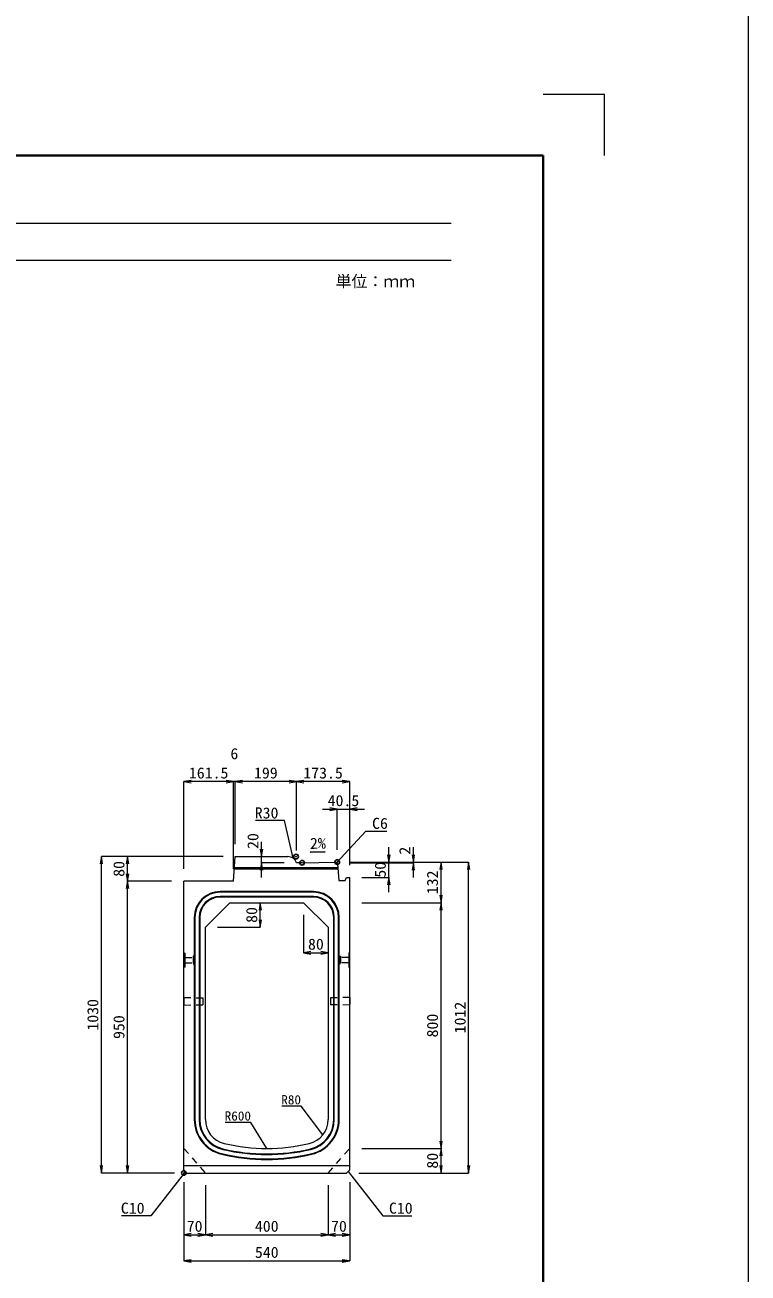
# Model space of a CAD drawing. Units: millimetres at full size; some dimension numbers follow another scale. Extents: x -1267 to 18002, y -8040 to 14480.
# Drawn here: x 15647 to 18002, y 2103 to 6165 of the extents above; entities that cross this region are included whole.
import ezdxf
from ezdxf.enums import TextEntityAlignment as Align

# ---------------------------------------------------------------- set-up
doc = ezdxf.new("R2010")
doc.units = ezdxf.units.MM
doc.header["$LTSCALE"] = 30
doc.header["$PDMODE"] = 32
doc.header["$PDSIZE"] = 15
doc.linetypes.add('USER1', pattern=[1.35, 0.75, -0.6])
for name, color, linetype, lineweight in [('0_2', 7, 'Continuous', 13), ('Defpoints_3', 1, 'Continuous', 13), ('インサート', 3, 'USER1', 9), ('吊りマスター', 4, 'USER1', 9), ('図枠', 7, 'Continuous', 5), ('寸法線', 7, 'Continuous', 13), ('引出線', 4, 'Continuous', 13), ('本体', 2, 'Continuous', 13), ('目地', 132, 'Continuous', 5)]:
    doc.layers.add(name, color=color, linetype=linetype, lineweight=lineweight)
doc.layers.add('作業エリア', color=11, linetype='Continuous')
doc.styles.add('ＭＳ ゴシック', font='')
doc.styles.add('ＭＳ 明朝', font='')
doc.styles.get('ＭＳ ゴシック').set_extended_font_data('MS Gothic')
doc.styles.get('ＭＳ 明朝').set_extended_font_data('MS Mincho')

# ---------------------------------------------------------------- blocks, each defined once
blk = doc.blocks.new('open_arrow')
at = {"color": 0, "linetype": 'Continuous', "lineweight": -2}
blk.add_lwpolyline([(7.5, 1.25), (0, 0), (7.5, -1.25)], dxfattribs=at)

msp = doc.modelspace()

# ---------------------------------------------------------------- linework, layer by layer
at = {"layer": '0_2', "color": 5}
msp.add_line((18001.66, 14480.25), (18001.66, -8040.25), dxfattribs=at)
at = {"layer": 'Defpoints_3'}
for p in [(17334.44, 5940), (17534.44, 5740)]:
    msp.add_line(p, (17534.44, 5940), dxfattribs=at)
at = {"layer": 'インサート'}
for p, q in [((16167.64, 3129.66), (16194.64, 3129.66)), ((16167.64, 3129.66), (16167.64, 3112.66)), ((16197.64, 3133.66), (16194.64, 3133.66)), ((16194.64, 3133.66), (16194.64, 3108.66)), ((16197.64, 3108.66), (16197.64, 3133.66)), ((16671.24, 3133.66), (16674.24, 3133.66)), ((16671.24, 3108.66), (16671.24, 3133.66)), ((16674.24, 3133.66), (16674.24, 3108.66)), ((16701.24, 3129.66), (16674.24, 3129.66)), ((16701.24, 3129.66), (16701.24, 3112.66)), ((16167.64, 3112.66), (16194.64, 3112.66)), ((16194.64, 3108.66), (16197.64, 3108.66)), ((16674.24, 3108.66), (16671.24, 3108.66)), ((16701.24, 3112.66), (16674.24, 3112.66))]:
    msp.add_line(p, q, dxfattribs=at)
at = {"layer": '作業エリア'}
for p in [(16529.94, 3458.16), (16549.44, 3438.16), (16663.94, 3440.38), (16164.44, 2428.16)]:
    msp.add_point(p, dxfattribs=at)
at = {"layer": '吊りマスター'}
for p, q in [((16164.44, 2999.66), (16164.44, 2974.66)), ((16164.44, 2999.66), (16226.44, 2998.16)), ((16164.44, 2974.66), (16226.44, 2976.16)), ((16226.44, 2998.16), (16226.44, 2976.16)), ((16704.44, 2999.66), (16642.44, 2998.16)), ((16642.44, 2998.16), (16642.44, 2976.16)), ((16704.44, 2974.66), (16642.44, 2976.16)), ((16704.44, 2999.66), (16704.44, 2974.66))]:
    msp.add_line(p, q, dxfattribs=at)
at = {"layer": '図枠', "lineweight": 40}
for p in [(9534.44, 5740), (17334.44, 200)]:
    msp.add_line(p, (17334.44, 5740), dxfattribs=at)
at = {"layer": '図枠', "lineweight": 13}
for p, q in [((9834.44, 5520), (17034.44, 5520)), ((9834.44, 5400), (17034.44, 5400))]:
    msp.add_line(p, q, dxfattribs=at)
at = {"layer": '寸法線'}
for p, q in [((16325.94, 3702.41), (16164.44, 3702.41)), ((16164.44, 3418.16), (16164.44, 3702.41)), ((16355.94, 3702.41), (16301.94, 3702.41)), ((16325.94, 3418.16), (16325.94, 3702.41)), ((16325.94, 3418.16), (16325.94, 3702.41)), ((16531.07, 3702.41), (16331.94, 3702.41)), ((16331.94, 3498.16), (16331.94, 3702.41)), ((16331.94, 3498.16), (16331.94, 3702.41)), ((16531.07, 3478.16), (16531.07, 3702.41)), ((16704.44, 3702.41), (16531.07, 3702.41)), ((16531.07, 3478.16), (16531.07, 3702.41)), ((16704.44, 3430.38), (16704.44, 3702.41)), ((16615.94, 3612.41), (16752.44, 3612.41)), ((16663.94, 3480.38), (16663.94, 3612.41)), ((16704.44, 3430.38), (16704.44, 3612.41)), ((16417.36, 3390.16), (16417.36, 3506.16)), ((15895.93, 2428.16), (15895.93, 3458.16)), ((16291.94, 3458.16), (15895.93, 3458.16)), ((15980.93, 3378.16), (15980.93, 3458.16)), ((16291.94, 3458.16), (15980.93, 3458.16)), ((16832.04, 3342.38), (16832.04, 3488.38)), ((16911.9, 3390.16), (16911.9, 3488.38)), ((16491.07, 3438.16), (16417.36, 3438.16)), ((16703.94, 3440.38), (17001.9, 3440.38)), ((16703.94, 3440.38), (16911.9, 3440.38)), ((16703.94, 3440.38), (17091.9, 3440.38)), ((16703.94, 3440.38), (16832.04, 3440.38)), ((16703.94, 3438.16), (16911.9, 3438.16)), ((17001.9, 3308.16), (17001.9, 3440.38)), ((17091.9, 2428.16), (17091.9, 3440.38)), ((15980.93, 2428.16), (15980.93, 3378.16)), ((16124.44, 3378.16), (15980.93, 3378.16)), ((16124.44, 3378.16), (15980.93, 3378.16)), ((16744.44, 3390.38), (16832.04, 3390.38)), ((16413.29, 3228.16), (16413.29, 3308.16)), ((16744.44, 3308.16), (17001.9, 3308.16)), ((16744.44, 3308.16), (17001.9, 3308.16)), ((17001.9, 2508.16), (17001.9, 3308.16)), ((16554.44, 3268.16), (16554.44, 3145.08)), ((16274.44, 3228.16), (16413.29, 3228.16)), ((16554.44, 3145.08), (16634.44, 3145.08)), ((16744.44, 2508.16), (17001.9, 2508.16)), ((16744.44, 2508.16), (17001.9, 2508.16)), ((17001.9, 2428.16), (17001.9, 2508.16)), ((16134.44, 2428.16), (15895.93, 2428.16)), ((16134.44, 2428.16), (15980.93, 2428.16)), ((16164.44, 2398.16), (16164.44, 2227.01)), ((16164.44, 2398.16), (16164.44, 2142.01)), ((16704.44, 2398.16), (16704.44, 2227.01)), ((16704.44, 2398.16), (16704.44, 2142.01)), ((16734.44, 2428.16), (17001.9, 2428.16)), ((16734.44, 2428.16), (17091.9, 2428.16)), ((16234.44, 2388.16), (16234.44, 2227.01)), ((16234.44, 2388.16), (16234.44, 2227.01)), ((16634.44, 2388.16), (16634.44, 2227.01)), ((16634.44, 2388.16), (16634.44, 2227.01)), ((16164.44, 2227.01), (16234.44, 2227.01)), ((16234.44, 2227.01), (16634.44, 2227.01)), ((16634.44, 2227.01), (16704.44, 2227.01)), ((16164.44, 2142.01), (16704.44, 2142.01))]:
    msp.add_line(p, q, dxfattribs=at)
at = {"layer": '引出線'}
for points in [[(16520.11, 3452.66), (16492.49, 3575.21), (16397.82, 3575.21)], [(16661.19, 3437.33), (16757.37, 3541.15), (16825.71, 3541.15)], [(16575.77, 3472.31), (16624.48, 3473.28), (16575.74, 3472.3)], [(16617.2, 2552.59), (16545.94, 2645.69), (16483.71, 2645.69)], [(16434.44, 2508.16), (16383.07, 2592.91), (16298.9, 2592.91)], [(16169.44, 2433.16), (16056.46, 2288.73), (15961.79, 2288.73)], [(16699.44, 2433.16), (16812.42, 2288.73), (16907.09, 2288.73)]]:
    msp.add_lwpolyline(points, dxfattribs=at)
at = {"layer": '本体'}
for p, q in [((16325.94, 3378.16), (16331.94, 3458.16)), ((16331.94, 3458.16), (16502.79, 3458.16)), ((16549.44, 3438.16), (16531.07, 3438.16)), ((16657.94, 3440.26), (16664.44, 3434.4)), ((16664.44, 3434.4), (16668.94, 3380.38)), ((16164.44, 2438.16), (16164.44, 3378.16)), ((16325.94, 3378.16), (16164.44, 3378.16)), ((16668.94, 3380.38), (16689.44, 3380.38)), ((16689.44, 3380.38), (16694.44, 3390.38)), ((16694.44, 3390.38), (16704.44, 3390.38)), ((16704.44, 2438.16), (16704.44, 3390.38)), ((16234.44, 3228.16), (16314.44, 3308.16)), ((16314.44, 3308.16), (16554.44, 3308.16)), ((16554.44, 3308.16), (16634.44, 3228.16)), ((16234.44, 2602.2), (16234.44, 3228.16)), ((16634.44, 3228.16), (16634.44, 2602.2)), ((16174.44, 2428.16), (16164.44, 2438.16)), ((16694.44, 2428.16), (16704.44, 2438.16)), ((16174.44, 2428.16), (16694.44, 2428.16))]:
    msp.add_line(p, q, dxfattribs=at)
at = {"layer": '本体', "lineweight": 20}
msp.add_line((16549.44, 3438.16), (16657.94, 3440.26), dxfattribs=at)
at = {"layer": '本体', "lineweight": 9}
for p, q in [((16164.44, 3145.66), (16167.64, 3143.66)), ((16167.64, 3143.66), (16167.64, 3098.66)), ((16704.44, 3145.66), (16701.24, 3143.66)), ((16701.24, 3143.66), (16701.24, 3098.66)), ((16167.64, 3098.66), (16164.44, 3096.66)), ((16701.24, 3098.66), (16704.44, 3096.66)), ((16164.44, 2453.16), (16704.44, 2453.16))]:
    msp.add_line(p, q, dxfattribs=at)
at = {"layer": '本体', "linetype": 'USER1', "lineweight": 9}
for p, q in [((16164.44, 2508.16), (16234.44, 2428.16)), ((16634.44, 2428.16), (16704.44, 2508.16))]:
    msp.add_line(p, q, dxfattribs=at)
at = {"layer": '本体'}
for centre, radius, start, end in [((16502.79, 3428.16), 30, 19.47122, 90), ((16314.44, 2602.2), 80, 180, 256.65764), ((16554.44, 2602.2), 80, 283.34236, 0), ((16434.44, 3108.16), 600, 256.65764, 283.34236)]:
    msp.add_arc(centre, radius, start, end, dxfattribs=at)
at = {"layer": '目地'}
for p, q in [((16665.87, 3417.16), (16328.86, 3417.16)), ((16665.54, 3421.16), (16329.16, 3421.16)), ((16586.44, 3344.16), (16282.44, 3344.16)), ((16586.44, 3342.16), (16282.44, 3342.16)), ((16586.44, 3328.16), (16282.44, 3328.16)), ((16586.44, 3326.16), (16282.44, 3326.16)), ((16198.44, 3260.16), (16198.44, 2602.2)), ((16200.44, 3260.16), (16200.44, 2602.2)), ((16214.44, 3260.16), (16214.44, 2602.2)), ((16216.44, 3260.16), (16216.44, 2602.2)), ((16652.44, 2602.2), (16652.44, 3260.16)), ((16654.44, 2602.2), (16654.44, 3260.16)), ((16668.44, 2602.2), (16668.44, 3260.16)), ((16670.44, 2602.2), (16670.44, 3260.16))]:
    msp.add_line(p, q, dxfattribs=at)
for centre, radius, start, end in [((16282.44, 3260.16), 84, 90, 180), ((16282.44, 3260.16), 82, 90, 180), ((16586.44, 3260.16), 84, 0, 90), ((16586.44, 3260.16), 82, 0, 90), ((16282.44, 3260.16), 68, 90, 180), ((16282.44, 3260.16), 66, 90, 180), ((16586.44, 3260.16), 68, 0, 90), ((16586.44, 3260.16), 66, 0, 90), ((16314.44, 2602.2), 116, 180, 256.65764), ((16314.44, 2602.2), 114, 180, 256.65764), ((16314.44, 2602.2), 100, 180, 256.65764), ((16314.44, 2602.2), 98, 180, 256.65764), ((16554.44, 2602.2), 98, 283.34236, 0), ((16554.44, 2602.2), 100, 283.34236, 0), ((16554.44, 2602.2), 114, 283.34236, 0), ((16554.44, 2602.2), 116, 283.34236, 0), ((16434.44, 3108.16), 636, 256.65764, 283.34236), ((16434.44, 3108.16), 634, 256.65764, 283.34236), ((16434.44, 3108.16), 620, 256.65764, 283.34236), ((16434.44, 3108.16), 618, 256.65764, 283.34236)]:
    msp.add_arc(centre, radius, start, end, dxfattribs=at)

# ---------------------------------------------------------------- block references
at = {"layer": '寸法線', "xscale": 3.2, "yscale": 3.2}
for p in [(16164.44, 3702.41), (16331.94, 3702.41), (16531.07, 3702.41), (16704.44, 3612.41), (16554.44, 3145.08), (16164.44, 2227.01), (16234.44, 2227.01), (16634.44, 2227.01), (16164.44, 2142.01)]:
    msp.add_blockref('open_arrow', p, dxfattribs=at)
for p, rotation in [((16325.94, 3702.41), 180), ((16531.07, 3702.41), 180), ((16704.44, 3702.41), 180), ((16663.94, 3612.41), 180), ((15895.93, 3458.16), 270), ((15980.93, 3458.16), 270), ((16417.36, 3458.16), 90), ((16832.04, 3440.38), 90), ((16911.9, 3440.38), 90), ((16417.36, 3438.16), 270), ((16911.9, 3438.16), 270), ((17001.9, 3440.38), 270), ((17091.9, 3440.38), 270), ((15980.93, 3378.16), 90), ((15980.93, 3378.16), 270), ((16832.04, 3390.38), 270), ((17001.9, 3308.16), 90), ((16413.29, 3308.16), 270), ((17001.9, 3308.16), 270), ((16413.29, 3228.16), 90), ((16634.44, 3145.08), 180), ((17001.9, 2508.16), 90), ((17001.9, 2508.16), 270), ((15895.93, 2428.16), 90), ((15980.93, 2428.16), 90), ((17001.9, 2428.16), 90), ((17091.9, 2428.16), 90), ((16234.44, 2227.01), 180), ((16634.44, 2227.01), 180), ((16704.44, 2227.01), 180), ((16704.44, 2142.01), 180)]:
    msp.add_blockref('open_arrow', p, dxfattribs=dict(at, rotation=rotation))
at = {"layer": '引出線'}
for p, xscale, yscale, rotation in [((16520.11, 3452.66), 0.16, 0.16, 102.7), ((16575.77, 3472.31), 0.16, 0.16, 1.1), ((16661.19, 3437.33), 0.16, 0.16, 47.2), ((16617.2, 2552.59), 0.133, 0.133, 127.4), ((16434.44, 2508.16), 0.133, 0.133, 121.2), ((16169.44, 2433.16), 0.16, 0.16, 232), ((16699.44, 2433.16), 0.16, 0.16, 308)]:
    msp.add_blockref('open_arrow', p, dxfattribs=dict(at, xscale=xscale, yscale=yscale, rotation=rotation))

# ---------------------------------------------------------------- texts
at = {"layer": '図枠', "style": 'ＭＳ ゴシック'}
msp.add_text('単位：ｍｍ', height=37.98, dxfattribs=at).set_placement((16788.17, 5330.67), align=Align.MIDDLE_CENTER)
at = {"layer": '寸法線', "style": 'ＭＳ 明朝', "width": 1.05}
for s, p in [('6', (16328.94, 3793.25)), ('161.5', (16245.19, 3730.41)), ('199', (16431.51, 3730.41)), ('173.5', (16617.76, 3730.41)), ('40.5', (16684.19, 3640.41)), ('80', (16594.44, 3173.08)), ('70', (16199.44, 2255.01)), ('400', (16434.44, 2255.01)), ('70', (16669.44, 2255.01)), ('540', (16434.44, 2170.01))]:
    msp.add_text(s, height=36.03, dxfattribs=at).set_placement(p, align=Align.MIDDLE_CENTER)
for s, p in [('20', (16389.36, 3508.75)), ('2', (16883.9, 3477.41)), ('80', (15952.93, 3418.16)), ('50', (16804.04, 3415.38)), ('132', (16973.9, 3374.27)), ('80', (16385.29, 3268.16)), ('1030', (15867.93, 2943.16)), ('1012', (17063.9, 2934.27)), ('950', (15952.93, 2903.16)), ('800', (16973.9, 2908.16)), ('80', (16973.9, 2468.16))]:
    msp.add_text(s, height=36.03, rotation=90, dxfattribs=at).set_placement(p, align=Align.MIDDLE_CENTER)
at = {"layer": '引出線', "style": 'ＭＳ 明朝', "width": 1.05}
for s, height, p in [('R30', 36.03, (16472.49, 3618.41)), ('R80', 30.02, (16545.94, 2681.69)), ('R600', 30.02, (16383.07, 2628.91)), ('C10', 36.03, (16036.46, 2331.93))]:
    msp.add_text(s, height=height, dxfattribs=at).set_placement(p, align=Align.TOP_RIGHT)
for s, p in [('C6', (16777.37, 3584.35)), ('C10', (16832.42, 2331.93))]:
    msp.add_text(s, height=36.03, dxfattribs=at).set_placement(p, align=Align.TOP_LEFT)
msp.add_text('2%', height=36.03, rotation=1.146, dxfattribs=at).set_placement((16574.8, 3519.2), align=Align.TOP_LEFT)

doc.saveas('drawing.dxf')
